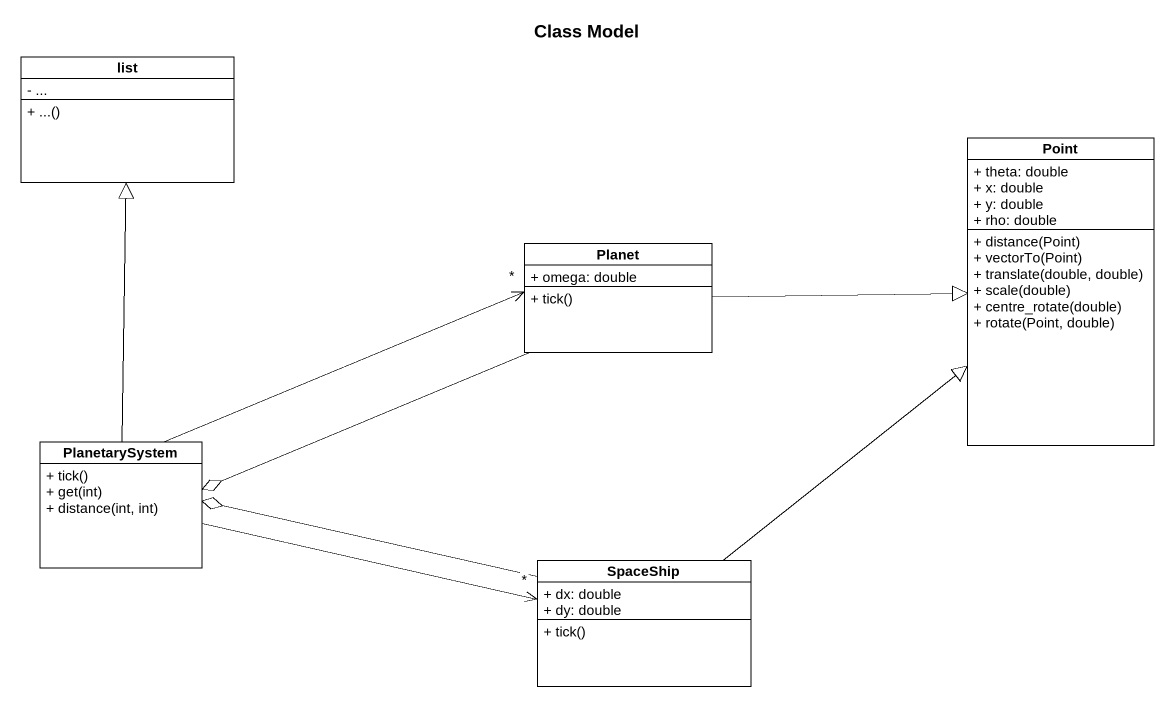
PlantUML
@startuml
title Class Model
hide circle
hide empty members
skinparam classAttributeIconSize 0
class list {
  - ...
  + ...()
}
class Point {
  + theta: double
  + x: double
  + y: double
  + rho: double
  + distance(Point)
  + vectorTo(Point)
  + translate(double, double)
  + scale(double)
  + centre_rotate(double)
  + rotate(Point, double)
}
class Planet {
  + omega: double
  + tick()
}
class PlanetarySystem {
  + tick()
  + get(int)
  + distance(int, int)
}
class SpaceShip {
  + dx: double
  + dy: double
  + tick()
}
Planet -right-|> Point
Planet -left-o PlanetarySystem
PlanetarySystem -up-|> list
PlanetarySystem -right-> "*" Planet
PlanetarySystem -right-> "*" SpaceShip
SpaceShip -up-|> Point
SpaceShip -left-o PlanetarySystem
@enduml
